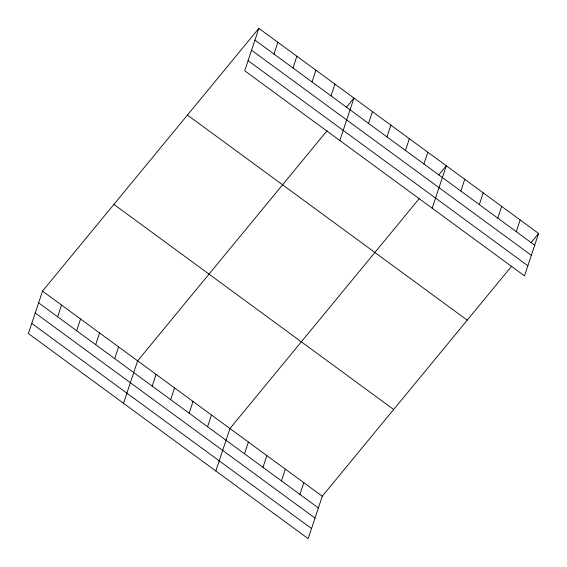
<?xml version="1.0" encoding="UTF-8"?>
<svg xmlns="http://www.w3.org/2000/svg" width="567" height="567" viewBox="0 0 567 567"><rect width="100%" height="100%" fill="white"/><g stroke="black" fill="none" stroke-linecap="round" stroke-linejoin="round"><path stroke-width="0.85" d="M258.843 28.35L244.724 70.79L524.489 275.895L538.607 233.455L258.843 28.35L42.511 291.105L28.393 333.545L308.157 538.65L322.276 496.21L511.703 266.136M57.628 316.79L61.534 305.053M76.651 330.738L80.557 318.994M95.674 344.686L99.579 332.942M114.697 358.635L118.602 346.891M123.514 403.279L137.632 360.839L327.053 130.771M152.19 386.12L156.095 374.376M273.96 54.035L277.865 42.298M170.653 399.657L174.558 387.913M292.983 67.983L296.895 56.246M189.116 413.194L193.021 401.45M312.013 81.931L315.918 70.195M207.579 426.731L211.491 414.987M331.036 95.88L334.941 84.136M215.836 470.964L229.954 428.524L419.374 198.45M339.846 140.524L353.964 98.084L346.274 107.425M244.512 453.806L248.417 442.062M368.522 123.365L372.427 111.621M262.975 467.336L266.88 455.599M386.985 136.902L390.89 125.158M281.438 480.873L285.343 469.136M405.455 150.439L409.36 138.695M299.908 494.41L303.813 482.673M423.918 163.976L427.823 152.232M432.167 208.209L446.286 165.77L438.596 175.111M460.843 191.051L464.749 179.307M479.306 204.588L483.219 192.844M497.776 218.125L501.682 206.381M516.239 231.662L520.145 219.918M530.918 242.796L538.607 233.455M254.937 40.094L534.702 245.199M251.571 50.222L531.336 255.327M248.098 60.662L527.863 265.767M187.45 115.058L467.215 320.164M113.903 204.396L393.668 409.502M42.511 291.105L322.276 496.21M38.606 302.842L318.37 507.947M35.232 312.977L314.997 518.082M31.759 323.417L311.524 528.522"/></g></svg>
